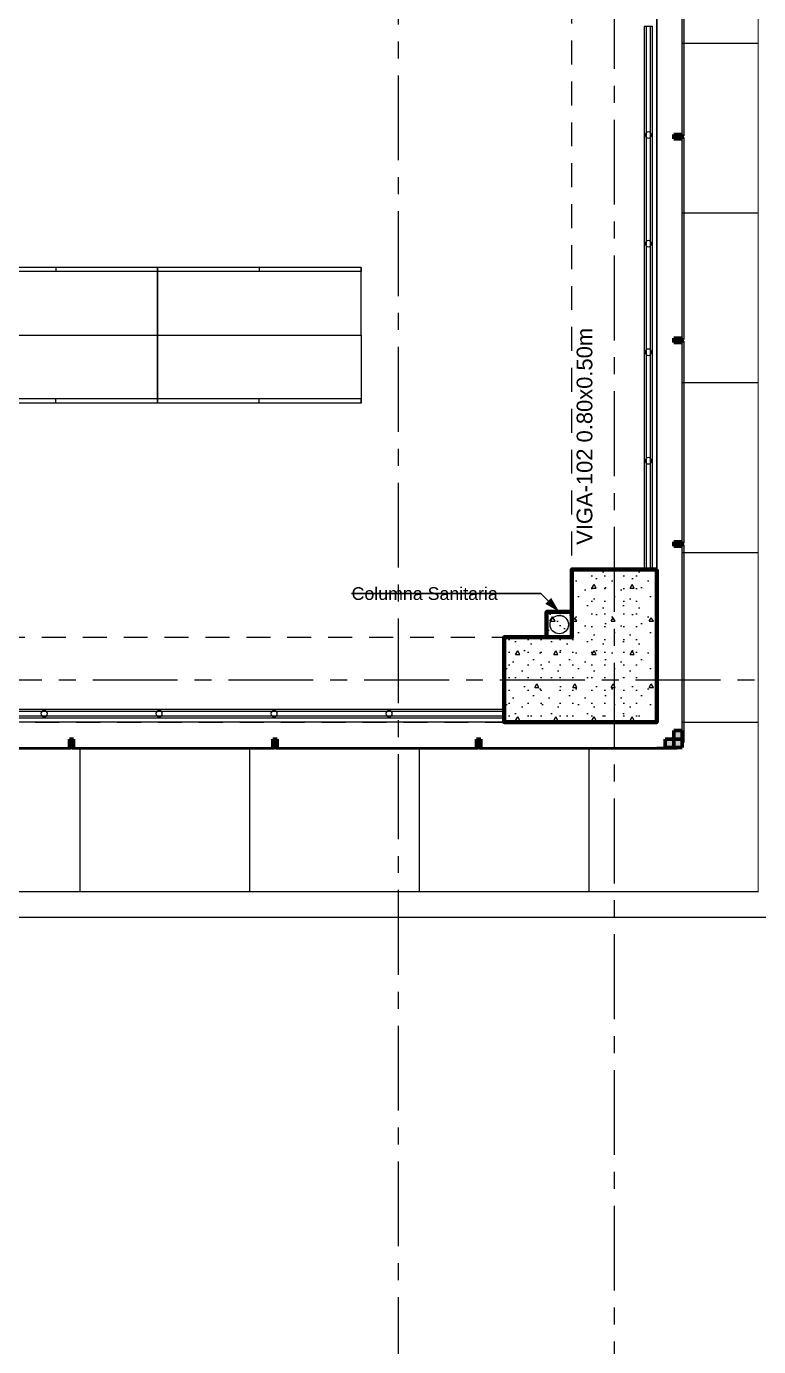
# Model space of a CAD drawing. Header units: inches. Extents: x -19 to 5698, y -728 to 92.
# Drawn here: x 140.35 to 144.67, y 3.52 to 11.3 of the extents above; entities that cross this region are included whole.
import ezdxf

# ---------------------------------------------------------------- set-up
doc = ezdxf.new("R2010")
doc.units = ezdxf.units.IN
doc.header["$MEASUREMENT"] = 0
doc.set_wipeout_variables(frame=1)
doc.header["$PDMODE"] = 1
for name, pattern in [('Hidden Line', [0.195611, 0.141111, -0.0545]), ('Punto & Raya', [0.65, 0.5, -0.075, 0, -0.075]), ('Wipeout_Contour', [1, 0, -1])]:
    doc.linetypes.add(name, pattern=pattern)
doc.layers.get('0').update_dxf_attribs({"color": 61})
for name, color, linetype in [('02 _ ARQ _ ALB _ Cotas Ejes', 7, 'Continuous'), ('02 _ ARQ _ ALB _ Ejes Generales', 251, 'Continuous'), ('02 _ ARQ _ ZON _ Espacio.3D', 7, 'Continuous'), ('08 _ STR _ EXT _ 06 Columnas', 7, 'Continuous'), ('08 _ STR _ EXT _ 07 Losa Aligerada', 7, 'Continuous'), ('08 _ STR _ EXT _ 09 Vigas', 251, 'Continuous'), ('Acabado - Muros', 7, 'Continuous'), ('Dibujo 2D - General', 7, 'Continuous'), ('Estructura - 04 MURO', 7, 'Continuous'), ('Estructura - Carga', 7, 'Continuous'), ('Interior - Escaleras & Barandillas', 7, 'Continuous'), ('Interior - Mobiliario', 7, 'Continuous'), ('Marcador - Secciones', 7, 'Continuous'), ('MEP - HVAC', 7, 'Continuous'), ('Notas - Etiquetas', 7, 'Continuous')]:
    doc.layers.add(name, color=color, linetype=linetype)
doc.styles.add('Estilo_Generado_4', font='swisse.ttf')
doc.dimstyles.new('Estilo_Generado__1', dxfattribs={"dimtxt": 0.125, "dimasz": 0.095, "dimexe": 0.18, "dimexo": 0.3, "dimgap": 0, "dimtad": 0, "dimtih": 1, "dimtoh": 1, "dimzin": 0, "dimdsep": 46, "dimtxsty": 'Estilo_Generado_4', "dimblk": 'ARROWHEAD_6', "dimblk1": 'ARROWHEAD_6', "dimblk2": 'ARROWHEAD_6', "dimcen": 0.09, "dimse1": 1, "dimse2": 1, "dimclrd": 144, "dimclre": 144, "dimclrt": 7, "dimadec": 0, "dimazin": 0, "dimtfac": 1, "dimtdec": 4, "dimtmove": 0, "dimatfit": 3, "dimfxl": 1, "dimtolj": 1, "dimtzin": 0, "dimarcsym": 0})
doc.dimstyles.new('Estilo_Generado__8', dxfattribs={"dimtxt": 0.18, "dimasz": 0.0912, "dimexe": 0.18, "dimexo": 0.0625, "dimgap": 0, "dimtad": 0, "dimtih": 1, "dimtoh": 1, "dimdec": 4, "dimzin": 0, "dimdsep": 46, "dimcen": 0.09, "dimadec": 0, "dimazin": 0, "dimtfac": 1, "dimtdec": 4, "dimtmove": 0, "dimatfit": 3, "dimldrblk": 'ARROWHEAD_5', "dimfxl": 1, "dimtolj": 1, "dimtzin": 0, "dimarcsym": 0})

# ---------------------------------------------------------------- blocks, each defined once
blk = doc.blocks.new('ARROWHEAD_6')
at = {"color": 0, "linetype": 'Continuous', "lineweight": 0}
for p, q in [((0, 0), (-1, 0)), ((-0.5, -0.5), (0.5, 0.5))]:
    blk.add_line(p, q, dxfattribs=at)
blk = doc.blocks.new('*D94', base_point=(804.059, 0))
at = {"layer": '02 _ ARQ _ ALB _ Cotas Ejes', "color": 144, "linetype": 'Continuous', "lineweight": -2, "transparency": 16777216}
for p, q in [((136.915, 2.2841), (140.0886, 2.2841)), ((143.725, 2.2841), (140.4761, 2.2841))]:
    blk.add_line(p, q, dxfattribs=at)
at = {"layer": 'Defpoints', "color": 0, "linetype": 'Continuous', "transparency": 16777216}
for p in [(136.82, 7.45), (143.82, 7.45), (143.82, 2.2841)]:
    blk.add_point(p, dxfattribs=at)
at = {"layer": '02 _ ARQ _ ALB _ Cotas Ejes', "color": 144, "linetype": 'Continuous', "lineweight": -2, "transparency": 16777216, "xscale": 0.095, "yscale": 0.095, "zscale": 0.095, "rotation": 180}
blk.add_blockref('ARROWHEAD_6', (136.82, 2.2841), dxfattribs=at)
at = {"layer": '02 _ ARQ _ ALB _ Cotas Ejes', "color": 144, "linetype": 'Continuous', "lineweight": -2, "transparency": 16777216, "xscale": 0.095, "yscale": 0.095, "zscale": 0.095}
blk.add_blockref('ARROWHEAD_6', (143.82, 2.2841), dxfattribs=at)
at = {"layer": '02 _ ARQ _ ALB _ Cotas Ejes', "color": 7, "linetype": 'Continuous', "lineweight": 13, "transparency": 16777216, "insert": (140.2823, 2.2841), "char_height": 0.125, "attachment_point": 5, "style": 'Estilo_Generado_4'}
blk.add_mtext('\\A1;7.00', dxfattribs=at)
blk = doc.blocks.new('ARROWHEAD_5')
at = {"linetype": 'Continuous', "lineweight": 0}
blk.add_hatch(color=0, dxfattribs=at).paths.add_polyline_path([(-1, 0.2679), (0, 0), (-1, -0.2679)])
at = {"color": 0, "linetype": 'Continuous', "lineweight": 0}
blk.add_line((0, 0), (-1, 0), dxfattribs=at)

msp = doc.modelspace()

# ---------------------------------------------------------------- linework, layer by layer
at = {"layer": '02 _ ARQ _ ZON _ Espacio.3D', "color": 254, "linetype": 'Continuous', "lineweight": 0, "flags": 128}
msp.add_lwpolyline([(136.0199, 3.7271), (136.87, 3.7271), (136.87, 6.9), (136.57, 6.9), (136.57, 7.2), (136.17, 7.2), (136.17, 7.7), (136.57, 7.7), (136.57, 8.1), (137.07, 8.1), (137.07, 7.2), (143.17, 7.2), (143.17, 7.7), (143.57, 7.7), (143.57, 8.1), (144.07, 8.1), (144.0699, 11.45), (136.92, 11.45), (136.92, 16.1), (136.57, 16.1), (136.57, 16.9), (135.97, 16.9)], dxfattribs=at)
at = {"layer": '08 _ STR _ EXT _ 07 Losa Aligerada', "color": 7, "linetype": 'Continuous', "lineweight": 18, "flags": 128}
msp.add_lwpolyline([(129.57, 3.3753), (137.07, 3.3753), (137.07, 6.05), (144.82, 6.05), (144.82, 14.9999), (144.07, 14.9999), (144.07, 15.1499), (144.07, 15.7999), (144.07, 18.1001), (144.07, 18.1001), (144.07, 20.35), (139.17, 20.35), (139.17, 22.35), (139.17, 22.6), (139.17, 24.5), (139.17, 24.75), (139.17, 26.75), (144.07, 26.75), (144.07, 29.7)], dxfattribs=at)

# ---------------------------------------------------------------- next in the draw order: wipeouts: each hides what was drawn before it
at = {"color": 254, "linetype": 'Wipeout_Contour', "lineweight": 0, "ltscale": 5120.496047}
msp.add_wipeout([(137.07, 6.2), (144.67, 6.2), (144.67, 14.9999), (144.07, 14.9999), (144.07, 7.2), (137.07, 7.2)], dxfattribs=at).dxf.layer = 'Dibujo 2D - General'

# ---------------------------------------------------------------- next in the draw order: hatches: boundary and pattern name
at = {"layer": 'Dibujo 2D - General', "linetype": 'Continuous', "lineweight": 13}
h = msp.add_hatch(dxfattribs=at)
h.set_pattern_fill('CEMENTO_PULIDO_Y_BRUÑADO_FA', color=251, style=0, pattern_type=2)
h.set_pattern_definition([(0, (144.67, 6.2), (0, 1), []), (90, (144.67, 6.2), (-1, 0), [])])
h.paths.add_polyline_path([(137.07, 6.2), (144.67, 6.2), (144.67, 14.9999), (144.07, 14.9999), (144.07, 7.2), (137.07, 7.2)])
at = {"layer": 'Estructura - Carga', "linetype": 'Continuous', "lineweight": 13}
h = msp.add_hatch(dxfattribs=at)
h.set_pattern_fill('HORMIGÓN_ARMADO_0002', color=251, style=0, pattern_type=2)
h.set_pattern_definition([(0, (92.5, 6e-09), (0, 0.3117692), [0.03, -0.15]), (0, (92.59, 0.1559), (0, 0.3117692), [0.03, -0.15]), (60, (92.5, 6e-09), (-0.27, 0.1558846), [0.03, -0.15]), (60, (92.68, 6e-09), (-0.27, 0.1558846), [0.03, -0.15]), (120, (92.53, 6e-09), (0.27, 0.1558846), [0.03, -0.15]), (120, (92.71, 6e-09), (0.27, 0.1558846), [0.03, -0.15]), (0, (92.500015, 0.03), (0, 0.06), [0, -0.06, 0, -0.09]), (45, (92.530015, 0.03), (-0.04242641, 0.04242641), [0, -0.045, 0, -0.075])])
h.paths.add_polyline_path([(143.42, 7.7), (143.57, 7.7), (143.57, 7.85), (143.42, 7.85)])

# ---------------------------------------------------------------- next in the draw order: linework, layer by layer
at = {"layer": '08 _ STR _ EXT _ 09 Vigas', "color": 251, "linetype": 'Hidden Line', "lineweight": 13, "true_color": 0x636466}
for p, q in [((143.57, 7.7), (143.57, 16.9)), ((137.07, 7.7), (143.57, 7.7))]:
    msp.add_line(p, q, dxfattribs=at)
at = {"layer": 'Dibujo 2D - General', "color": 251, "linetype": 'Continuous', "lineweight": 13, "flags": 128}
msp.add_lwpolyline([(137.07, 6.2), (144.67, 6.2), (144.67, 14.9999), (144.07, 14.9999), (144.07, 7.2), (137.07, 7.2)], close=True, dxfattribs=at)
at = {"layer": 'Estructura - Carga', "color": 7, "linetype": 'Continuous', "lineweight": 80, "flags": 128}
msp.add_lwpolyline([(143.42, 7.7), (143.57, 7.7), (143.57, 7.85), (143.42, 7.85)], close=True, dxfattribs=at)
at = {"layer": 'Interior - Mobiliario', "color": 175, "linetype": 'Continuous', "lineweight": 13}
for p, q in [((141.1272, 9.8548), (139.9272, 9.8548)), ((140.5272, 9.8798), (140.5272, 9.8548)), ((141.1272, 9.8798), (141.1272, 9.8548)), ((142.3272, 9.8548), (141.1272, 9.8548)), ((141.7272, 9.8798), (141.7272, 9.8548)), ((142.3272, 9.8798), (142.3272, 9.8548)), ((141.1272, 9.1048), (139.9272, 9.1048)), ((140.5272, 9.0798), (140.5272, 9.1048)), ((142.3272, 9.1048), (141.1272, 9.1048)), ((141.1272, 9.0798), (141.1272, 9.1048)), ((141.7272, 9.0798), (141.7272, 9.1048)), ((142.3272, 9.0798), (142.3272, 9.1048))]:
    msp.add_line(p, q, dxfattribs=at)
at = {"layer": 'Interior - Mobiliario', "color": 175, "linetype": 'Continuous', "lineweight": 13, "flags": 128}
for points in [[(141.1272, 9.8798), (139.9272, 9.8798), (139.9272, 9.4798), (141.1272, 9.4798)], [(142.3272, 9.8798), (141.1272, 9.8798), (141.1272, 9.4798), (142.3272, 9.4798)], [(141.1272, 9.0798), (139.9272, 9.0798), (139.9272, 9.4798), (141.1272, 9.4798)], [(142.3272, 9.0798), (141.1272, 9.0798), (141.1272, 9.4798), (142.3272, 9.4798)]]:
    msp.add_lwpolyline(points, close=True, dxfattribs=at)
at = {"layer": 'MEP - HVAC', "color": 7, "linetype": 'Continuous', "lineweight": 13, "flags": 128}
msp.add_lwpolyline([(143.495, 7.721, -1), (143.495, 7.829, -1)], format="xyb", close=True, dxfattribs=at)

# ---------------------------------------------------------------- next in the draw order: texts
at = {"layer": 'Notas - Etiquetas', "color": 171, "linetype": 'Continuous', "lineweight": 13, "insert": (143.5976, 8.245), "char_height": 0.0925, "attachment_point": 1, "rotation": 90, "style": 'Estilo_Generado_4'}
msp.add_mtext('\\A1;{\\pql;\\fSwis721 Ex BT|b0|i0|c0|p34;VIGA-102\\fSwis721 Ex BT|b0|i0|c0|p34; \\fSwis721 Ex BT|b0|i0|c0|p34;0.80\\fSwis721 Ex BT|b0|i0|c0|p34;x\\fSwis721 Ex BT|b0|i0|c0|p34;0.50\\fSwis721 Ex BT|b0|i0|c0|p34;m}', dxfattribs=at)
at = {"layer": 'Notas - Etiquetas', "color": 5, "linetype": 'Continuous', "lineweight": 35, "insert": (142.2709, 7.9572), "char_height": 0.075, "attachment_point": 4, "style": 'Estilo_Generado_4'}
msp.add_mtext('\\A1;{\\pql;\\fSwis721 Ex BT|b0|i0|c0|p34;Columna Sanitaria}', dxfattribs=at)

# ---------------------------------------------------------------- next in the draw order: leaders
at = {"layer": 'Notas - Etiquetas', "color": 144, "linetype": 'Continuous', "lineweight": 13, "annotation_type": 0, "has_hookline": 1, "hookline_direction": 1, "text_width": 1.0171}
msp.add_leader([(143.495, 7.85), (143.3874, 7.9572), (142.2709, 7.9572)], dimstyle='Estilo_Generado__8', dxfattribs=at)

# ---------------------------------------------------------------- next in the draw order: wipeouts: each hides what was drawn before it
at = {"color": 254, "linetype": 'Wipeout_Contour', "lineweight": 0, "ltscale": 2567.621595}
msp.add_wipeout([(144.07, 7.05), (144.22, 7.05), (144.07, 7.2)], dxfattribs=at).dxf.layer = 'Estructura - 04 MURO'
at = {"color": 254, "linetype": 'Wipeout_Contour', "lineweight": 0, "ltscale": 2568.557334}
msp.add_wipeout([(144.67, 6.2), (144.82, 6.05), (144.82, 6.2)], dxfattribs=at).dxf.layer = 'Estructura - 04 MURO'

# ---------------------------------------------------------------- next in the draw order: wipeouts: each hides what was drawn before it
at = {"color": 254, "linetype": 'Wipeout_Contour', "lineweight": 0, "ltscale": 2566.7812}
msp.add_wipeout([(144.07, 7.2), (144.22, 7.05), (144.22, 7.2)], dxfattribs=at).dxf.layer = 'Estructura - 04 MURO'
at = {"color": 254, "linetype": 'Wipeout_Contour', "lineweight": 0, "ltscale": 3409.804625}
msp.add_wipeout([(144.67, 6.2), (137.07, 6.2), (137.07, 6.05), (144.67, 6.05)], dxfattribs=at).dxf.layer = 'Estructura - 04 MURO'

# ---------------------------------------------------------------- next in the draw order: hatches: boundary and pattern name
at = {"layer": 'Acabado - Muros', "linetype": 'Continuous', "lineweight": 0}
for points in [[(144.12, 7.1), (144.12, 7.05), (144.22, 7.05), (144.22, 7.1)], [(144.17, 7.15), (144.17, 7.05), (144.22, 7.05), (144.22, 7.15)]]:
    msp.add_hatch(color=254, dxfattribs=at).paths.add_polyline_path(points)

# ---------------------------------------------------------------- next in the draw order: linework, layer by layer
at = {"layer": 'Acabado - Muros', "color": 7, "linetype": 'Continuous', "lineweight": 60}
for p, q in [((144.12, 7.1), (144.12, 7.05)), ((144.22, 7.1), (144.12, 7.1)), ((144.17, 7.15), (144.17, 7.05)), ((144.22, 7.15), (144.17, 7.15)), ((144.22, 7.15), (144.22, 7.05)), ((144.22, 7.1), (144.22, 7.05)), ((144.22, 7.05), (144.12, 7.05)), ((144.22, 7.05), (144.17, 7.05))]:
    msp.add_line(p, q, dxfattribs=at)
at = {"layer": 'Estructura - 04 MURO', "color": 7, "linetype": 'Continuous', "lineweight": 13, "flags": 128}
for points in [[(144.22, 7.05), (144.07, 7.05)], [(144.67, 6.2), (137.07, 6.2)], [(137.07, 6.05), (144.82, 6.05)]]:
    msp.add_lwpolyline(points, dxfattribs=at)

# ---------------------------------------------------------------- next in the draw order: wipeouts: each hides what was drawn before it
at = {"color": 254, "linetype": 'Wipeout_Contour', "lineweight": 0, "ltscale": 3423.042582}
msp.add_wipeout([(144.22, 7.2), (144.22, 11.8995), (144.07, 11.8995), (144.07, 7.2)], dxfattribs=at).dxf.layer = 'Estructura - 04 MURO'

# ---------------------------------------------------------------- next in the draw order: hatches: boundary and pattern name
at = {"layer": 'Acabado - Muros', "linetype": 'Continuous', "lineweight": 9}
for points in [[(144.2299, 10.655), (144.2299, 11.57), (144.2199, 11.57), (144.2199, 10.655)], [(144.2299, 9.455), (144.2299, 10.645), (144.2199, 10.645), (144.2199, 9.455)], [(144.23, 8.255), (144.2299, 9.445), (144.2199, 9.445), (144.22, 8.255)], [(144.23, 7.08), (144.23, 8.245), (144.22, 8.245), (144.22, 7.08)]]:
    msp.add_hatch(color=250, dxfattribs=at).paths.add_polyline_path(points)
at = {"layer": 'Acabado - Muros', "linetype": 'Continuous', "lineweight": 0}
for points in [[(144.1699, 10.6375), (144.2199, 10.6375), (144.2199, 10.6625), (144.1699, 10.6625)], [(144.1699, 9.4375), (144.2199, 9.4375), (144.2199, 9.4625), (144.1699, 9.4625)], [(144.17, 8.2375), (144.22, 8.2375), (144.22, 8.2625), (144.17, 8.2625)]]:
    msp.add_hatch(color=254, dxfattribs=at).paths.add_polyline_path(points)

# ---------------------------------------------------------------- next in the draw order: linework, layer by layer
at = {"layer": 'Acabado - Muros', "color": 7, "linetype": 'Continuous', "lineweight": 60}
for p, q in [((144.1699, 10.6625), (144.1699, 10.6375)), ((144.2199, 10.6625), (144.1699, 10.6625)), ((144.2199, 10.6625), (144.2199, 10.6375)), ((144.2199, 10.6375), (144.1699, 10.6375)), ((144.1699, 9.4625), (144.1699, 9.4375)), ((144.2199, 9.4625), (144.1699, 9.4625)), ((144.2199, 9.4375), (144.1699, 9.4375)), ((144.2199, 9.4625), (144.2199, 9.4375)), ((144.17, 8.2625), (144.17, 8.2375)), ((144.22, 8.2625), (144.17, 8.2625)), ((144.22, 8.2625), (144.22, 8.2375)), ((144.22, 8.2375), (144.17, 8.2375))]:
    msp.add_line(p, q, dxfattribs=at)
at = {"layer": 'Acabado - Muros', "color": 7, "linetype": 'Continuous', "lineweight": 13, "flags": 128}
for points in [[(144.2299, 10.655), (144.2199, 10.655), (144.2199, 11.57), (144.2299, 11.57)], [(144.2299, 9.455), (144.2199, 9.455), (144.2199, 10.645), (144.2299, 10.645)], [(144.23, 8.255), (144.22, 8.255), (144.2199, 9.445), (144.2299, 9.445)], [(144.23, 7.08), (144.22, 7.08), (144.22, 8.245), (144.23, 8.245)]]:
    msp.add_lwpolyline(points, close=True, dxfattribs=at)
at = {"layer": 'Estructura - 04 MURO', "color": 7, "linetype": 'Continuous', "lineweight": 13, "flags": 128}
for points in [[(144.07, 11.8995), (144.07, 8.1)], [(144.22, 7.05), (144.22, 11.8995)]]:
    msp.add_lwpolyline(points, dxfattribs=at)
at = {"layer": 'Interior - Escaleras & Barandillas', "color": 161, "linetype": 'Continuous', "lineweight": 13, "flags": 128}
for points in [[(144.045, 11.3), (143.995, 11.3), (143.995, 8.1), (144.045, 8.1)], [(144.0325, 11.3), (144.0075, 11.3), (144.0075, 8.1), (144.0325, 8.1)], [(144.0325, 11.3), (144.0075, 11.3), (144.0075, 8.1), (144.0325, 8.1)], [(144.0325, 11.3), (144.0075, 11.3), (144.0075, 8.1), (144.0325, 8.1)]]:
    msp.add_lwpolyline(points, close=True, dxfattribs=at)
for points in [[(144.0012, 10.66, 1), (144.0387, 10.66, 1)], [(144.0012, 10.02, 1), (144.0387, 10.02, 1)], [(144.0012, 9.38, 1), (144.0387, 9.38, 1)], [(144.0012, 8.74, 1), (144.0387, 8.74, 1)]]:
    msp.add_lwpolyline(points, format="xyb", close=True, dxfattribs=at)

# ---------------------------------------------------------------- next in the draw order: wipeouts: each hides what was drawn before it
at = {"color": 254, "linetype": 'Wipeout_Contour', "lineweight": 0, "ltscale": 3425.524204}
msp.add_wipeout([(144.82, 6.2), (144.82, 14.9999), (144.67, 14.9999), (144.67, 6.2)], dxfattribs=at).dxf.layer = 'Estructura - 04 MURO'
at = {"color": 254, "linetype": 'Wipeout_Contour', "lineweight": 0, "ltscale": 3408.635692}
msp.add_wipeout([(144.07, 7.2), (137.07, 7.2), (137.07, 7.05), (144.07, 7.05)], dxfattribs=at).dxf.layer = 'Estructura - 04 MURO'

# ---------------------------------------------------------------- next in the draw order: hatches: boundary and pattern name
at = {"layer": '08 _ STR _ EXT _ 06 Columnas', "linetype": 'Continuous', "lineweight": 9}
h = msp.add_hatch(dxfattribs=at)
h.set_pattern_fill('HORMIGÓN_EN_MASA_0002', style=0, pattern_type=2)
h.set_pattern_definition([(0, (92.5, 6e-09), (0, 0.3897114), [0.024375, -0.200625]), (0, (92.6125, 0.19486), (0, 0.3897114), [0.024375, -0.200625]), (60, (92.5, 6e-09), (-0.3375, 0.1948557), [0.024375, -0.200625]), (60, (92.725, 6e-09), (-0.3375, 0.1948557), [0.024375, -0.200625]), (120, (92.5244, 6e-09), (0.3375, 0.1948557), [0.024375, -0.200625]), (120, (92.7494, 6e-09), (0.3375, 0.1948557), [0.024375, -0.200625]), (0, (92.500015, 0.0375), (0, 0.075), [0, -0.075, 0, -0.1125]), (45, (92.537515, 0.0375), (-0.05303301, 0.05303301), [0, -0.05625, 0, -0.09375])])
h.paths.add_polyline_path([(144.07, 8.1), (143.57, 8.1), (143.57, 7.7), (143.17, 7.7), (143.17, 7.2), (144.07, 7.2)])
at = {"layer": 'Acabado - Muros', "linetype": 'Continuous', "lineweight": 0}
for points in [[(140.6075, 7.1), (140.6075, 7.05), (140.6325, 7.05), (140.6325, 7.1)], [(141.8075, 7.1), (141.8075, 7.05), (141.8325, 7.05), (141.8325, 7.1)], [(143.0075, 7.1), (143.0075, 7.05), (143.0325, 7.05), (143.0325, 7.1)]]:
    msp.add_hatch(color=254, dxfattribs=at).paths.add_polyline_path(points)
at = {"layer": 'Acabado - Muros', "linetype": 'Continuous', "lineweight": 9}
for points in [[(139.425, 7.04), (140.615, 7.04), (140.615, 7.05), (139.425, 7.05)], [(140.625, 7.04), (141.815, 7.04), (141.815, 7.05), (140.625, 7.05)], [(141.825, 7.04), (143.015, 7.04), (143.015, 7.05), (141.825, 7.05)], [(143.025, 7.04), (144.19, 7.04), (144.19, 7.05), (143.025, 7.05)]]:
    msp.add_hatch(color=250, dxfattribs=at).paths.add_polyline_path(points)

# ---------------------------------------------------------------- next in the draw order: linework, layer by layer
at = {"layer": '02 _ ARQ _ ALB _ Ejes Generales', "color": 251, "linetype": 'Punto & Raya', "lineweight": 13, "true_color": 0x636466}
for p, q in [((143.82, 3.05), (143.82, 44.9)), ((98.3454, 7.45), (147.07, 7.45))]:
    msp.add_line(p, q, dxfattribs=at)
at = {"layer": '08 _ STR _ EXT _ 06 Columnas', "color": 7, "linetype": 'Continuous', "lineweight": 80, "flags": 128}
msp.add_lwpolyline([(144.07, 8.1), (144.07, 7.2), (143.17, 7.2), (143.17, 7.7), (143.57, 7.7), (143.57, 8.1)], close=True, dxfattribs=at)
at = {"layer": '08 _ STR _ EXT _ 09 Vigas', "color": 251, "linetype": 'Hidden Line', "lineweight": 13, "true_color": 0x636466}
for p, q in [((144.07, 7.2), (144.07, 20.35)), ((102.07, 7.2), (144.07, 7.2))]:
    msp.add_line(p, q, dxfattribs=at)
at = {"layer": 'Acabado - Muros', "color": 7, "linetype": 'Continuous', "lineweight": 60}
for p, q in [((140.6075, 7.1), (140.6075, 7.05)), ((140.6325, 7.1), (140.6075, 7.1)), ((140.6325, 7.1), (140.6325, 7.05)), ((141.8075, 7.1), (141.8075, 7.05)), ((141.8325, 7.1), (141.8075, 7.1)), ((141.8325, 7.1), (141.8325, 7.05)), ((143.0075, 7.1), (143.0075, 7.05)), ((143.0325, 7.1), (143.0075, 7.1)), ((143.0325, 7.1), (143.0325, 7.05)), ((140.6325, 7.05), (140.6075, 7.05)), ((141.8325, 7.05), (141.8075, 7.05)), ((143.0325, 7.05), (143.0075, 7.05))]:
    msp.add_line(p, q, dxfattribs=at)
at = {"layer": 'Acabado - Muros', "color": 7, "linetype": 'Continuous', "lineweight": 13, "flags": 128}
for points in [[(139.425, 7.04), (139.425, 7.05), (140.615, 7.05), (140.615, 7.04)], [(140.625, 7.04), (140.625, 7.05), (141.815, 7.05), (141.815, 7.04)], [(141.825, 7.04), (141.825, 7.05), (143.015, 7.05), (143.015, 7.04)], [(143.025, 7.04), (143.025, 7.05), (144.19, 7.05), (144.19, 7.04)]]:
    msp.add_lwpolyline(points, close=True, dxfattribs=at)
at = {"layer": 'Estructura - 04 MURO', "color": 7, "linetype": 'Continuous', "lineweight": 13, "flags": 128}
for points in [[(143.17, 7.2), (137.07, 7.2)], [(137.07, 7.05), (144.07, 7.05)]]:
    msp.add_lwpolyline(points, dxfattribs=at)
at = {"layer": 'Interior - Escaleras & Barandillas', "color": 161, "linetype": 'Continuous', "lineweight": 13, "flags": 128}
for points in [[(143.17, 7.225), (143.17, 7.275), (137.07, 7.275), (137.07, 7.225)], [(143.17, 7.2375), (143.17, 7.2625), (137.07, 7.2625), (137.07, 7.2375)], [(143.17, 7.2375), (143.17, 7.2625), (137.07, 7.2625), (137.07, 7.2375)], [(143.17, 7.2375), (143.17, 7.2625), (137.07, 7.2625), (137.07, 7.2375)]]:
    msp.add_lwpolyline(points, close=True, dxfattribs=at)
for points in [[(140.4589, 7.2688, 1), (140.4589, 7.2313, 1)], [(141.1367, 7.2688, 1), (141.1367, 7.2313, 1)], [(141.8144, 7.2688, 1), (141.8144, 7.2313, 1)], [(142.4922, 7.2688, 1), (142.4922, 7.2313, 1)]]:
    msp.add_lwpolyline(points, format="xyb", close=True, dxfattribs=at)
at = {"layer": 'Marcador - Secciones', "color": 251, "linetype": 'Punto & Raya', "lineweight": 13, "true_color": 0x636466}
msp.add_line((142.5454, 46.2111), (142.5454, 0.9472), dxfattribs=at)

# ---------------------------------------------------------------- next in the draw order: dimensions: what is measured, and where the dimension line sits
at = {"layer": '02 _ ARQ _ ALB _ Cotas Ejes', "color": 144, "linetype": 'Continuous', "lineweight": 13}
dim = msp.add_linear_dim(base=(143.82, 2.2841), p1=(136.82, 7.45), p2=(143.82, 7.45), dimstyle='Estilo_Generado__1', dxfattribs=at)
dim.commit()
dim.dimension.update_dxf_attribs({"geometry": '*D94', "text_midpoint": (140.2823, 2.2841), "dimtype": 160})

doc.saveas('drawing.dxf')
